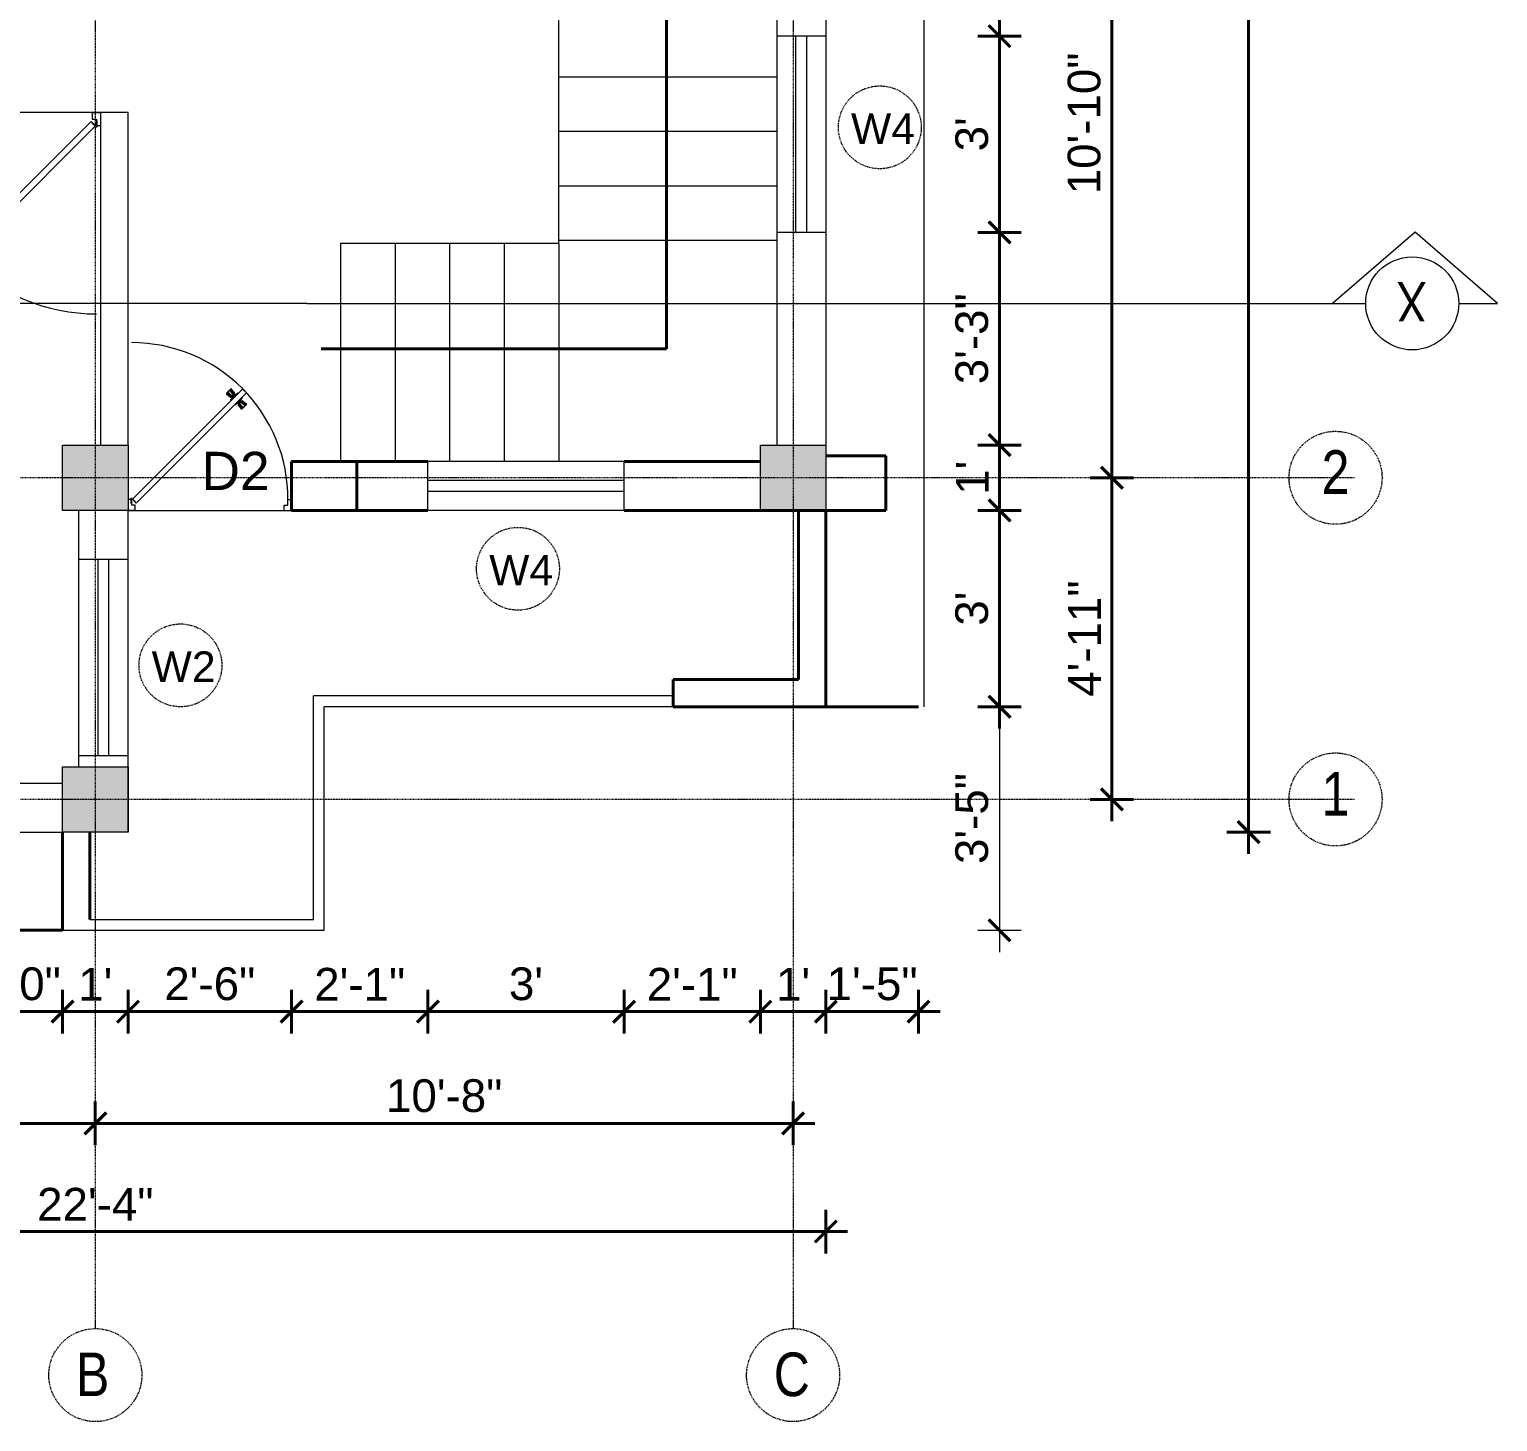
# Model space of a CAD drawing. Header units: inches. Extents: x 160056 to 168773, y -25300 to -22134.
# Drawn here: x 161738.4 to 162007.8, y -23704.1 to -23448.8 of the extents above; entities that cross this region are included whole.
import ezdxf

# ---------------------------------------------------------------- set-up
doc = ezdxf.new("R2010")
doc.units = ezdxf.units.IN
doc.header["$LTSCALE"] = 0.5
doc.header["$MEASUREMENT"] = 0
doc.header["$PDMODE"] = 66
doc.linetypes.add('CENTER', pattern=[2, 1.25, -0.25, 0.25, -0.25])
for name, color, linetype, lineweight in [('Annotate-Lite.w', 177, 'Continuous', 9), ('Annotations-Bold.w', 177, 'Continuous', 13), ('DOOR & WIN', 1, 'Continuous', 25), ('PUERTAS', 7, 'Continuous', 9), ('TEXT', 220, 'Continuous', 9), ('wall', 1, 'Continuous', 40)]:
    doc.layers.add(name, color=color, linetype=linetype, lineweight=lineweight)
doc.styles.add('ARAIL', font='ARIALN.TTF')
doc.styles.add('DIMTEXT', font='arial.ttf', dxfattribs={"height": 6})
doc.styles.add('gaurav', font='arial.ttf')
doc.styles.get("Standard").update_dxf_attribs({"font": 'arial.ttf'})
doc.dimstyles.new('1 by 96', dxfattribs={"dimtxt": 6, "dimasz": 4, "dimexe": 4, "dimexo": 4, "dimgap": 2, "dimtad": 1, "dimdec": 0, "dimzin": 0, "dimdsep": 46, "dimlunit": 4, "dimtxsty": 'Standard', "dimblk": 'ARCHTICK', "dimcen": 0, "dimdle": 4, "dimadec": 0, "dimazin": 0, "dimtfac": 1, "dimtdec": 0, "dimtix": 1, "dimtofl": 0, "dimtmove": 1, "dimatfit": 3, "dimldrblk": 'ARCHTICK', "dimfxl": 4, "dimfxlon": 1, "dimtolj": 1, "dimtzin": 0, "dimlwd": -1, "dimlwe": -1, "dimarcsym": 0})

# ---------------------------------------------------------------- blocks, each defined once
blk = doc.blocks.new('3ft')
at = {"layer": 'PUERTAS', "color": 6}
for p, q in [((1.01, 2.52), (25.23, 26.74)), ((26.05, 25.92), (1.77, 1.64)), ((26.05, 25.92), (25.23, 26.74)), ((0, 2.4), (0, 0)), ((0.72, 2.4), (0, 2.4)), ((1.6, 0), (0, 0)), ((0.72, 1.52), (0.72, 2.44)), ((0.8, 1.52), (0.72, 1.52)), ((0.8, 1.52), (0.8, 2.41)), ((0.8, 1.2), (0.8, 1.52)), ((1.6, 1.2), (0.8, 1.2)), ((1.57, 1.84), (0.94, 2.47)), ((1.63, 1.89), (0.97, 2.55)), ((1.63, 1.89), (1.57, 1.84)), ((1.77, 1.64), (1.57, 1.84)), ((1.6, 0), (1.6, 1.2)), ((34.4, 0), (34.4, 1.2)), ((34.4, 1.2), (35.2, 1.2)), ((34.4, 0), (36, 0)), ((35.2, 1.2), (35.2, 2.4)), ((35.2, 2.4), (36, 2.4)), ((36, 0), (36, 2.4))]:
    blk.add_line(p, q, dxfattribs=at)
at = {"layer": 'PUERTAS', "color": 8}
for p, q in [((22.57, 24.94), (21.65, 25.68)), ((22.63, 24.99), (21.69, 25.75)), ((22.74, 25.1), (21.84, 25.9)), ((22.13, 26.28), (21.98, 26.13)), ((22.88, 25.24), (22.01, 26.06)), ((22.13, 26.28), (22.27, 26.42)), ((22.29, 26.41), (22.27, 26.42)), ((23.16, 25.52), (22.34, 26.39)), ((23.3, 25.66), (22.5, 26.56)), ((23.41, 25.77), (22.65, 26.71)), ((22.69, 24.32), (23.02, 24.83)), ((23.46, 25.83), (22.72, 26.75)), ((22.95, 24.96), (22.84, 25.07)), ((22.98, 24.99), (22.86, 25.1)), ((23.03, 25.04), (22.91, 25.15)), ((22.91, 24.53), (23.1, 24.91)), ((23.11, 25.12), (22.99, 25.23)), ((23.13, 24.76), (23.18, 24.99)), ((23.28, 25.3), (23.17, 25.41)), ((23.36, 25.37), (23.25, 25.49)), ((23.31, 24.94), (23.28, 25.08)), ((23.41, 25.43), (23.3, 25.54)), ((23.46, 25.09), (23.32, 25.13)), ((23.44, 25.45), (23.33, 25.56)), ((23.64, 25.27), (23.41, 25.22)), ((23.87, 25.49), (23.49, 25.3)), ((24.08, 25.71), (23.57, 25.38)), ((24.58, 24.33), (24.52, 24.1)), ((24.8, 24.56), (24.61, 24.18)), ((25.02, 24.77), (24.68, 24.26)), ((23.63, 23.38), (24.14, 23.72)), ((23.84, 23.6), (24.22, 23.79)), ((24.07, 23.82), (24.3, 23.88)), ((24.25, 24), (24.39, 23.97)), ((24.25, 23.26), (24.99, 22.34)), ((24.27, 23.64), (24.38, 23.53)), ((24.3, 23.67), (24.41, 23.56)), ((24.3, 23.32), (25.06, 22.38)), ((24.35, 23.72), (24.46, 23.61)), ((24.4, 24.15), (24.43, 24.01)), ((24.41, 23.43), (25.2, 22.53)), ((24.43, 23.8), (24.54, 23.69)), ((24.55, 23.57), (25.37, 22.7)), ((24.6, 23.97), (24.72, 23.86)), ((24.68, 24.05), (24.79, 23.94)), ((24.73, 24.1), (24.85, 23.99)), ((24.76, 24.13), (24.87, 24.02)), ((24.83, 23.85), (25.7, 23.03)), ((24.97, 23.99), (25.87, 23.2)), ((25.08, 24.1), (26.02, 23.34)), ((25.14, 24.15), (26.06, 23.41)), ((25.58, 22.82), (25.43, 22.67)), ((25.58, 22.82), (25.73, 22.97)), ((25.72, 22.98), (25.73, 22.97)), ((0, 0), (36, 0))]:
    blk.add_line(p, q, dxfattribs=at)
at = {"layer": 'PUERTAS', "color": 1}
for p, q in [((21.67, 25.73), (22.17, 26.23)), ((22.49, 24.95), (21.67, 25.61)), ((21.7, 25.82), (22.14, 26.26)), ((21.73, 25.79), (21.7, 25.82)), ((22.58, 26.7), (22.14, 26.26)), ((22.67, 26.73), (22.17, 26.23)), ((22.61, 26.67), (22.58, 26.7)), ((22.6, 24.96), (23.02, 25.38)), ((22.61, 24.25), (22.92, 24.72)), ((22.7, 25.07), (22.71, 25.06)), ((23.45, 25.91), (22.79, 26.73)), ((22.82, 25.06), (23.08, 25.32)), ((22.94, 24.95), (22.83, 25.07)), ((22.92, 24.72), (22.92, 24.72)), ((22.93, 24.94), (23.19, 25.21)), ((22.93, 24.84), (22.93, 24.83)), ((23.44, 25.81), (23.02, 25.38)), ((23.34, 25.58), (23.08, 25.32)), ((23.46, 25.47), (23.19, 25.21)), ((23.33, 25.7), (23.34, 25.69)), ((23.45, 25.46), (23.33, 25.57)), ((23.57, 25.47), (23.57, 25.47)), ((24.15, 25.79), (23.68, 25.48)), ((23.68, 25.48), (23.68, 25.48)), ((24.27, 25.78), (24.26, 25.79)), ((24.79, 24.38), (24.78, 24.37)), ((24.78, 24.26), (24.78, 24.26)), ((25.1, 24.84), (24.79, 24.38)), ((25.09, 24.96), (25.1, 24.95)), ((22.62, 24.13), (22.61, 24.14)), ((23.44, 23.31), (23.45, 23.3)), ((23.56, 23.3), (24.03, 23.61)), ((24.03, 23.61), (24.03, 23.62)), ((24.14, 23.62), (24.14, 23.62)), ((24.25, 23.62), (24.51, 23.89)), ((24.26, 23.29), (24.69, 23.71)), ((24.26, 23.63), (24.37, 23.52)), ((24.26, 23.18), (24.92, 22.37)), ((24.37, 23.52), (24.63, 23.77)), ((24.37, 23.4), (24.37, 23.4)), ((24.78, 24.15), (24.51, 23.89)), ((24.89, 24.03), (24.63, 23.77)), ((25.11, 24.14), (24.69, 23.71)), ((24.77, 24.14), (24.88, 24.03)), ((25, 24.03), (25, 24.03)), ((25.04, 22.36), (25.54, 22.86)), ((25.1, 22.42), (25.13, 22.39)), ((25.13, 22.39), (25.57, 22.83)), ((25.22, 24.14), (26.03, 23.48)), ((26.04, 23.37), (25.54, 22.86)), ((26.01, 23.27), (25.57, 22.83)), ((25.98, 23.3), (26.01, 23.27))]:
    blk.add_line(p, q, dxfattribs=at)
at = {"layer": 'PUERTAS', "color": 2}
for p, q in [((21.99, 26.11), (21.98, 26.13)), ((25.42, 22.68), (25.43, 22.67))]:
    blk.add_line(p, q, dxfattribs=at)
at = {"layer": 'PUERTAS', "color": 6}
for radius in [0.155, 0.0752]:
    blk.add_circle((0.82, 2.56), radius, dxfattribs=at)
blk.add_arc((0.82, 2.56), 34.38, 359.7285, 90.0333, dxfattribs=at)
at = {"layer": 'PUERTAS', "color": 1}
for centre, start, end in [((22.54, 25.01), 231.0764, 315), ((22.67, 24.2), 135, 225), ((22.73, 26.68), 38.9236, 135), ((22.77, 25.12), 225, 315), ((22.99, 24.89), 135, 219.7428), ((22.87, 24.78), 315, 39.7428), ((23.28, 25.63), 315, 45), ((23.39, 25.86), 315, 38.9236), ((23.51, 25.41), 50.2572, 135), ((23.62, 25.53), 230.2572, 315), ((24.2, 25.73), 45, 135), ((24.84, 24.31), 135, 219.7428), ((24.72, 24.21), 315, 39.7428), ((25.04, 24.89), 315, 45), ((23.51, 23.36), 225, 315), ((24.09, 23.56), 50.2572, 135), ((24.2, 23.68), 230.2572, 315), ((24.32, 23.23), 135, 218.9236), ((24.42, 23.46), 135, 225), ((24.94, 23.98), 45, 135), ((24.98, 22.42), 218.9236, 315), ((25.17, 24.08), 51.0764, 135), ((25.98, 23.42), 315, 51.0764)]:
    blk.add_arc(centre, 0.08, start, end, dxfattribs=at)
blk = doc.blocks.new('*U213')
at = {"color": 3, "xscale": -1}
blk.add_blockref('3ft', (42, 0), dxfattribs=at)
blk = doc.blocks.new('2ft6in')
at = {"layer": 'PUERTAS', "color": 2}
for p, q in [((0.84, 2.1), (21.02, 22.28)), ((21.71, 21.6), (1.47, 1.37)), ((18.33, 21.76), (18.31, 21.77)), ((21.71, 21.6), (21.02, 22.28)), ((21.18, 18.9), (21.2, 18.89)), ((0, 2), (0, 0)), ((0.6, 2), (0, 2)), ((1.33, 0), (0, 0)), ((0.6, 1.26), (0.6, 2.04)), ((0.67, 1.26), (0.6, 1.26)), ((0.67, 1.26), (0.67, 2.01)), ((0.67, 1), (0.67, 1.26)), ((1.33, 1), (0.67, 1)), ((1.31, 1.53), (0.79, 2.06)), ((1.36, 1.58), (0.81, 2.12)), ((1.36, 1.58), (1.31, 1.53)), ((1.47, 1.37), (1.31, 1.53)), ((1.33, 0), (1.33, 1)), ((28.67, 0), (28.67, 1)), ((28.67, 1), (29.33, 1)), ((28.67, 0), (30, 0)), ((29.33, 1), (29.33, 2)), ((29.33, 2), (30, 2)), ((30, 0), (30, 2))]:
    blk.add_line(p, q, dxfattribs=at)
at = {"layer": 'PUERTAS', "color": 1}
for p, q in [((18.06, 21.44), (18.48, 21.86)), ((18.08, 21.51), (18.45, 21.88)), ((18.82, 22.25), (18.45, 21.88)), ((18.9, 22.28), (18.48, 21.86)), ((18.84, 22.23), (18.82, 22.25)), ((19.54, 21.59), (18.99, 22.27)), ((18.74, 20.79), (18.06, 21.34)), ((18.11, 21.49), (18.08, 21.51)), ((18.83, 20.8), (19.18, 21.15)), ((18.84, 20.21), (19.1, 20.6)), ((18.85, 20.11), (18.84, 20.12)), ((18.92, 20.89), (18.93, 20.88)), ((19.02, 20.88), (19.24, 21.1)), ((19.12, 20.8), (19.03, 20.89)), ((19.1, 20.7), (19.11, 20.69)), ((19.1, 20.6), (19.1, 20.6)), ((19.11, 20.79), (19.33, 21.01)), ((19.54, 21.5), (19.18, 21.15)), ((19.45, 21.31), (19.24, 21.1)), ((19.55, 21.22), (19.33, 21.01)), ((19.45, 21.41), (19.45, 21.41)), ((19.54, 21.22), (19.45, 21.31)), ((19.53, 19.43), (19.54, 19.42)), ((19.64, 21.23), (19.64, 21.23)), ((19.64, 19.42), (20.02, 19.67)), ((19.74, 21.24), (19.73, 21.23)), ((20.12, 21.49), (19.74, 21.24)), ((20.02, 19.67), (20.03, 19.68)), ((20.12, 19.68), (20.12, 19.68)), ((20.21, 19.69), (20.43, 19.9)), ((20.22, 21.48), (20.22, 21.49)), ((20.22, 19.41), (20.57, 19.76)), ((20.22, 19.69), (20.31, 19.6)), ((20.22, 19.32), (20.76, 18.64)), ((20.31, 19.6), (20.52, 19.81)), ((20.31, 19.5), (20.31, 19.5)), ((20.65, 20.12), (20.43, 19.9)), ((20.74, 20.03), (20.52, 19.81)), ((20.93, 20.11), (20.57, 19.76)), ((20.64, 20.11), (20.73, 20.02)), ((20.66, 20.31), (20.65, 20.31)), ((20.65, 20.21), (20.65, 20.22)), ((20.91, 20.7), (20.66, 20.31)), ((20.84, 20.02), (20.83, 20.03)), ((20.86, 18.63), (21.28, 19.05)), ((20.91, 20.8), (20.91, 20.79)), ((20.94, 18.66), (21.31, 19.03)), ((21.02, 20.12), (21.7, 19.57)), ((21.7, 19.47), (21.28, 19.05)), ((21.67, 19.4), (21.31, 19.03)), ((21.65, 19.42), (21.67, 19.4)), ((20.91, 18.68), (20.94, 18.66))]:
    blk.add_line(p, q, dxfattribs=at)
at = {"layer": 'PUERTAS', "color": 8}
for p, q in [((18.95, 20.92), (18.2, 21.58)), ((18.44, 21.9), (18.31, 21.77)), ((19.07, 21.03), (18.34, 21.72)), ((18.44, 21.9), (18.56, 22.02)), ((18.58, 22.01), (18.56, 22.02)), ((19.3, 21.26), (18.61, 22)), ((19.42, 21.38), (18.75, 22.14)), ((19.51, 21.48), (18.88, 22.26)), ((19.55, 21.53), (18.93, 22.3)), ((18.81, 20.78), (18.04, 21.4)), ((18.86, 20.83), (18.08, 21.46)), ((18.91, 20.27), (19.19, 20.69)), ((19.13, 20.8), (19.03, 20.9)), ((19.15, 20.82), (19.05, 20.92)), ((19.09, 20.44), (19.25, 20.76)), ((19.19, 20.87), (19.1, 20.96)), ((19.25, 20.93), (19.16, 21.02)), ((19.28, 20.63), (19.32, 20.83)), ((19.4, 21.08), (19.31, 21.17)), ((19.47, 21.15), (19.38, 21.24)), ((19.43, 20.78), (19.4, 20.9)), ((19.51, 21.19), (19.42, 21.28)), ((19.55, 20.91), (19.43, 20.94)), ((19.53, 21.21), (19.44, 21.3)), ((19.7, 21.06), (19.51, 21.01)), ((19.89, 21.24), (19.58, 21.08)), ((20.07, 21.42), (19.64, 21.15)), ((19.69, 19.49), (20.12, 19.76)), ((19.87, 19.67), (20.18, 19.83)), ((20.06, 19.85), (20.25, 19.9)), ((20.21, 20), (20.33, 19.97)), ((20.21, 19.38), (20.83, 18.61)), ((20.23, 19.7), (20.32, 19.61)), ((20.25, 19.72), (20.34, 19.63)), ((20.25, 19.43), (20.88, 18.65)), ((20.29, 19.76), (20.38, 19.67)), ((20.33, 20.13), (20.36, 20.01)), ((20.34, 19.53), (21, 18.77)), ((20.36, 19.83), (20.45, 19.74)), ((20.48, 20.28), (20.44, 20.08)), ((20.46, 19.64), (21.14, 18.91)), ((20.5, 19.98), (20.6, 19.89)), ((20.67, 20.47), (20.51, 20.15)), ((20.85, 20.64), (20.57, 20.22)), ((20.57, 20.04), (20.66, 19.95)), ((20.61, 20.09), (20.7, 19.99)), ((20.63, 20.11), (20.72, 20.01)), ((20.69, 19.87), (21.42, 19.19)), ((20.81, 19.99), (21.56, 19.33)), ((20.9, 20.08), (21.68, 19.45)), ((20.95, 20.13), (21.72, 19.51)), ((21.32, 19.01), (21.2, 18.89)), ((21.32, 19.01), (21.44, 19.14)), ((21.43, 19.15), (21.44, 19.14)), ((0, 0), (30, 0))]:
    blk.add_line(p, q, dxfattribs=at)
at = {"layer": 'PUERTAS', "color": 2}
for radius in [0.129, 0.0627]:
    blk.add_circle((0.68, 2.14), radius, dxfattribs=at)
at = {"layer": 'PUERTAS', "color": 8}
blk.add_arc((0.68, 2.14), 28.65, 359.7285, 90.0333, dxfattribs=at)
at = {"layer": 'PUERTAS', "color": 1}
for centre, start, end in [((18.94, 22.23), 38.9236, 135), ((19.49, 21.55), 315, 38.9236), ((18.78, 20.84), 231.0764, 315), ((18.89, 20.16), 135, 225), ((18.97, 20.93), 225, 315), ((19.16, 20.74), 135, 219.7428), ((19.06, 20.65), 315, 39.7428), ((19.4, 21.36), 315, 45), ((19.59, 19.47), 225, 315), ((19.6, 21.18), 50.2572, 135), ((19.68, 21.28), 230.2572, 315), ((20.07, 19.63), 50.2572, 135), ((20.17, 21.44), 45, 135), ((20.16, 19.73), 230.2572, 315), ((20.27, 19.36), 135, 218.9236), ((20.35, 19.55), 135, 225), ((20.7, 20.26), 135, 219.7428), ((20.6, 20.17), 315, 39.7428), ((20.78, 19.98), 45, 135), ((20.87, 20.75), 315, 45), ((20.98, 20.07), 51.0764, 135), ((21.65, 19.52), 315, 51.0764), ((20.82, 18.68), 218.9236, 315)]:
    blk.add_arc(centre, 0.0667, start, end, dxfattribs=at)
blk = doc.blocks.new('*U216')
at = {"color": 3}
blk.add_blockref('2ft6in', (0, 0), dxfattribs=at)
blk = doc.blocks.new('_ArchTick')
at = {"color": 0, "linetype": 'ByBlock', "const_width": 0.15}
blk.add_lwpolyline([(-0.5, -0.5), (0.5, 0.5)], dxfattribs=at)
blk = doc.blocks.new('*D1484')
at = {"layer": 'Defpoints', "color": 0, "transparency": 16777216}
for p in [(161884.54, -23525.02), (161884.54, -23537.02), (161916.41, -23537.02)]:
    blk.add_point(p, dxfattribs=at)
at = {"layer": 'wall', "color": 0, "transparency": 16777216}
for p, q in [((161916.41, -23521.02), (161916.41, -23541.02)), ((161912.41, -23525.02), (161920.41, -23525.02)), ((161912.41, -23537.02), (161920.41, -23537.02))]:
    blk.add_line(p, q, dxfattribs=at)
at = {"layer": 'wall', "color": 0, "transparency": 16777216, "xscale": 4, "yscale": 4, "zscale": 4}
for p, rotation in [((161916.41, -23525.02), 90), ((161916.41, -23537.02), 270)]:
    blk.add_blockref('_ArchTick', p, dxfattribs=dict(at, rotation=rotation))
at = {"layer": 'wall', "color": 0, "transparency": 16777216, "insert": (161911.4, -23531.02), "char_height": 6, "attachment_point": 5, "rotation": 90}
blk.add_mtext("\\A1;1'", dxfattribs=at)
blk = doc.blocks.new('*D1486')
at = {"layer": 'Defpoints', "color": 0, "transparency": 16777216}
for p in [(161884.54, -23401.02), (161884.54, -23531.02), (161937.01, -23531.02)]:
    blk.add_point(p, dxfattribs=at)
at = {"layer": 'wall', "color": 0, "transparency": 16777216}
for p, q in [((161937.01, -23397.02), (161937.01, -23535.02)), ((161933.01, -23401.02), (161941.01, -23401.02)), ((161933.01, -23531.02), (161941.01, -23531.02))]:
    blk.add_line(p, q, dxfattribs=at)
at = {"layer": 'wall', "color": 0, "transparency": 16777216, "xscale": 4, "yscale": 4, "zscale": 4}
for p, rotation in [((161937.01, -23401.02), 90), ((161937.01, -23531.02), 270)]:
    blk.add_blockref('_ArchTick', p, dxfattribs=dict(at, rotation=rotation))
at = {"layer": 'wall', "color": 0, "transparency": 16777216, "insert": (161931.95, -23466.02), "char_height": 6, "attachment_point": 5, "rotation": 90}
blk.add_mtext('\\A1;10\'-10"', dxfattribs=at)
blk = doc.blocks.new('*D1487')
at = {"layer": 'Defpoints', "color": 0, "transparency": 16777216}
for p in [(161884.54, -23531.02), (161756.54, -23590.02), (161937.01, -23590.02)]:
    blk.add_point(p, dxfattribs=at)
at = {"layer": 'wall', "color": 0, "transparency": 16777216}
for p, q in [((161937.01, -23527.02), (161937.01, -23594.02)), ((161933.01, -23531.02), (161941.01, -23531.02)), ((161933.01, -23590.02), (161941.01, -23590.02))]:
    blk.add_line(p, q, dxfattribs=at)
at = {"layer": 'wall', "color": 0, "transparency": 16777216, "xscale": 4, "yscale": 4, "zscale": 4}
for p, rotation in [((161937.01, -23531.02), 90), ((161937.01, -23590.02), 270)]:
    blk.add_blockref('_ArchTick', p, dxfattribs=dict(at, rotation=rotation))
at = {"layer": 'wall', "color": 0, "transparency": 16777216, "insert": (161932, -23560.52), "char_height": 6, "attachment_point": 5, "rotation": 90}
blk.add_mtext('\\A1;4\'-11"', dxfattribs=at)
blk = doc.blocks.new('*D1488')
at = {"layer": 'Defpoints', "color": 0, "transparency": 16777216}
for p in [(161756.54, -23249.02), (161962.1, -23249.02), (161756.54, -23596.02)]:
    blk.add_point(p, dxfattribs=at)
at = {"layer": 'wall', "color": 0, "transparency": 16777216}
for p, q in [((161962.1, -23600.02), (161962.1, -23245.02)), ((161958.1, -23249.02), (161966.1, -23249.02)), ((161958.1, -23596.02), (161966.1, -23596.02))]:
    blk.add_line(p, q, dxfattribs=at)
at = {"layer": 'wall', "color": 0, "transparency": 16777216, "xscale": 4, "yscale": 4, "zscale": 4}
for p, rotation in [((161962.1, -23249.02), 90), ((161962.1, -23596.02), 270)]:
    blk.add_blockref('_ArchTick', p, dxfattribs=dict(at, rotation=rotation))
at = {"layer": 'wall', "color": 0, "transparency": 16777216, "insert": (161957.03, -23422.52), "char_height": 6, "attachment_point": 5, "rotation": 90}
blk.add_mtext('\\A1;28\'-11"', dxfattribs=at)
blk = doc.blocks.new('*D1489')
at = {"layer": 'Defpoints', "color": 0, "transparency": 16777216}
for p in [(161622.54, -23596.02), (161750.54, -23596.02), (161750.54, -23649.45)]:
    blk.add_point(p, dxfattribs=at)
at = {"layer": 'wall', "color": 0, "transparency": 16777216}
for p, q in [((161622.54, -23645.45), (161622.54, -23653.45)), ((161750.54, -23645.45), (161750.54, -23653.45)), ((161618.54, -23649.45), (161754.54, -23649.45))]:
    blk.add_line(p, q, dxfattribs=at)
at = {"layer": 'wall', "color": 0, "transparency": 16777216, "xscale": 4, "yscale": 4, "zscale": 4, "rotation": 180}
blk.add_blockref('_ArchTick', (161622.54, -23649.45), dxfattribs=at)
at = {"layer": 'wall', "color": 0, "transparency": 16777216, "xscale": 4, "yscale": 4, "zscale": 4}
blk.add_blockref('_ArchTick', (161750.54, -23649.45), dxfattribs=at)
at = {"layer": 'wall', "color": 0, "transparency": 16777216, "insert": (161686.54, -23644.39), "char_height": 6, "attachment_point": 5}
blk.add_mtext('\\A1;10\'-8"', dxfattribs=at)
blk = doc.blocks.new('*D1490')
at = {"layer": 'Defpoints', "color": 0, "transparency": 16777216}
for p in [(161878.54, -23537.02), (161750.54, -23596.02), (161878.54, -23649.45)]:
    blk.add_point(p, dxfattribs=at)
at = {"layer": 'wall', "color": 0, "transparency": 16777216}
for p, q in [((161750.54, -23645.45), (161750.54, -23653.45)), ((161878.54, -23645.45), (161878.54, -23653.45)), ((161746.54, -23649.45), (161882.54, -23649.45))]:
    blk.add_line(p, q, dxfattribs=at)
at = {"layer": 'wall', "color": 0, "transparency": 16777216, "xscale": 4, "yscale": 4, "zscale": 4, "rotation": 180}
blk.add_blockref('_ArchTick', (161750.54, -23649.45), dxfattribs=at)
at = {"layer": 'wall', "color": 0, "transparency": 16777216, "xscale": 4, "yscale": 4, "zscale": 4}
blk.add_blockref('_ArchTick', (161878.54, -23649.45), dxfattribs=at)
at = {"layer": 'wall', "color": 0, "transparency": 16777216, "insert": (161814.54, -23644.39), "char_height": 6, "attachment_point": 5}
blk.add_mtext('\\A1;10\'-8"', dxfattribs=at)
blk = doc.blocks.new('*D1491')
at = {"layer": 'Defpoints', "color": 0, "transparency": 16777216}
for p in [(161884.54, -23537.02), (161616.54, -23596.02), (161884.54, -23669.28)]:
    blk.add_point(p, dxfattribs=at)
at = {"layer": 'wall', "color": 0, "transparency": 16777216}
for p, q in [((161616.54, -23665.28), (161616.54, -23673.28)), ((161884.54, -23665.28), (161884.54, -23673.28)), ((161612.54, -23669.28), (161888.54, -23669.28))]:
    blk.add_line(p, q, dxfattribs=at)
at = {"layer": 'wall', "color": 0, "transparency": 16777216, "xscale": 4, "yscale": 4, "zscale": 4, "rotation": 180}
blk.add_blockref('_ArchTick', (161616.54, -23669.28), dxfattribs=at)
at = {"layer": 'wall', "color": 0, "transparency": 16777216, "xscale": 4, "yscale": 4, "zscale": 4}
blk.add_blockref('_ArchTick', (161884.54, -23669.28), dxfattribs=at)
at = {"layer": 'wall', "color": 0, "transparency": 16777216, "insert": (161750.54, -23664.27), "char_height": 6, "attachment_point": 5}
blk.add_mtext('\\A1;22\'-4"', dxfattribs=at)
blk = doc.blocks.new('*D1546')
at = {"layer": 'Defpoints', "color": 0, "transparency": 16777216}
for p in [(161884.54, -23537.02), (161901.54, -23573.02), (161916.41, -23573.02)]:
    blk.add_point(p, dxfattribs=at)
at = {"layer": 'wall', "color": 0, "transparency": 16777216}
for p, q in [((161916.41, -23533.02), (161916.41, -23577.02)), ((161912.41, -23537.02), (161920.41, -23537.02)), ((161912.41, -23573.02), (161920.41, -23573.02))]:
    blk.add_line(p, q, dxfattribs=at)
at = {"layer": 'wall', "color": 0, "transparency": 16777216, "xscale": 4, "yscale": 4, "zscale": 4}
for p, rotation in [((161916.41, -23537.02), 90), ((161916.41, -23573.02), 270)]:
    blk.add_blockref('_ArchTick', p, dxfattribs=dict(at, rotation=rotation))
at = {"layer": 'wall', "color": 0, "transparency": 16777216, "insert": (161911.34, -23555.02), "char_height": 6, "attachment_point": 5, "rotation": 90}
blk.add_mtext("\\A1;3'", dxfattribs=at)
blk = doc.blocks.new('*D1547')
at = {"layer": 'Annotate-Lite.w', "color": 0, "transparency": 16777216}
for p, q in [((161916.41, -23569.02), (161916.41, -23618.02)), ((161912.41, -23573.02), (161920.41, -23573.02)), ((161912.41, -23614.02), (161920.41, -23614.02))]:
    blk.add_line(p, q, dxfattribs=at)
at = {"layer": 'Defpoints', "color": 0, "transparency": 16777216}
for p in [(161901.54, -23573.02), (161792.54, -23614.02), (161916.41, -23614.02)]:
    blk.add_point(p, dxfattribs=at)
at = {"layer": 'Annotate-Lite.w', "color": 0, "transparency": 16777216, "xscale": 4, "yscale": 4, "zscale": 4}
for p, rotation in [((161916.41, -23573.02), 90), ((161916.41, -23614.02), 270)]:
    blk.add_blockref('_ArchTick', p, dxfattribs=dict(at, rotation=rotation))
at = {"layer": 'Annotate-Lite.w', "color": 0, "transparency": 16777216, "insert": (161911.34, -23593.52), "char_height": 6, "attachment_point": 5, "rotation": 90}
blk.add_mtext('\\A1;3\'-5"', dxfattribs=at)
blk = doc.blocks.new('*D1548')
at = {"layer": 'Defpoints', "color": 0, "transparency": 16777216}
for p in [(161884.54, -23573.02), (161901.54, -23573.02), (161901.54, -23628.94)]:
    blk.add_point(p, dxfattribs=at)
at = {"layer": 'wall', "color": 0, "transparency": 16777216}
for p, q in [((161884.54, -23624.94), (161884.54, -23632.94)), ((161901.54, -23624.94), (161901.54, -23632.94)), ((161880.54, -23628.94), (161905.54, -23628.94))]:
    blk.add_line(p, q, dxfattribs=at)
at = {"layer": 'wall', "color": 0, "transparency": 16777216, "xscale": 4, "yscale": 4, "zscale": 4, "rotation": 180}
blk.add_blockref('_ArchTick', (161884.54, -23628.94), dxfattribs=at)
at = {"layer": 'wall', "color": 0, "transparency": 16777216, "xscale": 4, "yscale": 4, "zscale": 4}
blk.add_blockref('_ArchTick', (161901.54, -23628.94), dxfattribs=at)
at = {"layer": 'wall', "color": 0, "transparency": 16777216, "insert": (161893.04, -23623.87), "char_height": 6, "attachment_point": 5}
blk.add_mtext('\\A1;1\'-5"', dxfattribs=at)
blk = doc.blocks.new('*D1564')
at = {"layer": 'Defpoints', "color": 0, "transparency": 16777216}
for p in [(161884.54, -23486.02), (161916.41, -23486.02), (161884.54, -23525.02)]:
    blk.add_point(p, dxfattribs=at)
at = {"layer": 'wall', "color": 0, "transparency": 16777216}
for p, q in [((161916.41, -23529.02), (161916.41, -23482.02)), ((161912.41, -23486.02), (161920.41, -23486.02)), ((161912.41, -23525.02), (161920.41, -23525.02))]:
    blk.add_line(p, q, dxfattribs=at)
at = {"layer": 'wall', "color": 0, "transparency": 16777216, "xscale": 4, "yscale": 4, "zscale": 4}
for p, rotation in [((161916.41, -23486.02), 90), ((161916.41, -23525.02), 270)]:
    blk.add_blockref('_ArchTick', p, dxfattribs=dict(at, rotation=rotation))
at = {"layer": 'wall', "color": 0, "transparency": 16777216, "insert": (161911.34, -23505.52), "char_height": 6, "attachment_point": 5, "rotation": 90}
blk.add_mtext('\\A1;3\'-3"', dxfattribs=at)
blk = doc.blocks.new('*D1565')
at = {"layer": 'Defpoints', "color": 0, "transparency": 16777216}
for p in [(161884.54, -23450.02), (161916.41, -23450.02), (161884.54, -23486.02)]:
    blk.add_point(p, dxfattribs=at)
at = {"layer": 'wall', "color": 0, "transparency": 16777216}
for p, q in [((161916.41, -23490.02), (161916.41, -23446.02)), ((161912.41, -23450.02), (161920.41, -23450.02)), ((161912.41, -23486.02), (161920.41, -23486.02))]:
    blk.add_line(p, q, dxfattribs=at)
at = {"layer": 'wall', "color": 0, "transparency": 16777216, "xscale": 4, "yscale": 4, "zscale": 4}
for p, rotation in [((161916.41, -23450.02), 90), ((161916.41, -23486.02), 270)]:
    blk.add_blockref('_ArchTick', p, dxfattribs=dict(at, rotation=rotation))
at = {"layer": 'wall', "color": 0, "transparency": 16777216, "insert": (161911.34, -23468.02), "char_height": 6, "attachment_point": 5, "rotation": 90}
blk.add_mtext("\\A1;3'", dxfattribs=at)
blk = doc.blocks.new('*D1566')
at = {"layer": 'Defpoints', "color": 0, "transparency": 16777216}
for p in [(161884.54, -23407.02), (161916.41, -23407.02), (161884.54, -23450.02)]:
    blk.add_point(p, dxfattribs=at)
at = {"layer": 'wall', "color": 0, "transparency": 16777216}
for p, q in [((161916.41, -23454.02), (161916.41, -23403.02)), ((161912.41, -23407.02), (161920.41, -23407.02)), ((161912.41, -23450.02), (161920.41, -23450.02))]:
    blk.add_line(p, q, dxfattribs=at)
at = {"layer": 'wall', "color": 0, "transparency": 16777216, "xscale": 4, "yscale": 4, "zscale": 4}
for p, rotation in [((161916.41, -23407.02), 90), ((161916.41, -23450.02), 270)]:
    blk.add_blockref('_ArchTick', p, dxfattribs=dict(at, rotation=rotation))
at = {"layer": 'wall', "color": 0, "transparency": 16777216, "insert": (161911.34, -23428.52), "char_height": 6, "attachment_point": 5, "rotation": 90}
blk.add_mtext('\\A1;3\'-7"', dxfattribs=at)
blk = doc.blocks.new('*D1567')
at = {"layer": 'Defpoints', "color": 0, "transparency": 16777216}
for p in [(161872.54, -23537.02), (161884.54, -23573.02), (161872.54, -23628.94)]:
    blk.add_point(p, dxfattribs=at)
at = {"layer": 'wall', "color": 0, "transparency": 16777216}
for p, q in [((161872.54, -23624.94), (161872.54, -23632.94)), ((161884.54, -23624.94), (161884.54, -23632.94)), ((161888.54, -23628.94), (161868.54, -23628.94))]:
    blk.add_line(p, q, dxfattribs=at)
at = {"layer": 'wall', "color": 0, "transparency": 16777216, "xscale": 4, "yscale": 4, "zscale": 4, "rotation": 180}
blk.add_blockref('_ArchTick', (161872.54, -23628.94), dxfattribs=at)
at = {"layer": 'wall', "color": 0, "transparency": 16777216, "xscale": 4, "yscale": 4, "zscale": 4}
blk.add_blockref('_ArchTick', (161884.54, -23628.94), dxfattribs=at)
at = {"layer": 'wall', "color": 0, "transparency": 16777216, "insert": (161878.54, -23623.92), "char_height": 6, "attachment_point": 5}
blk.add_mtext("\\A1;1'", dxfattribs=at)
blk = doc.blocks.new('*D1568')
at = {"layer": 'Defpoints', "color": 0, "transparency": 16777216}
for p in [(161847.54, -23537.02), (161872.54, -23537.02), (161847.54, -23628.94)]:
    blk.add_point(p, dxfattribs=at)
at = {"layer": 'wall', "color": 0, "transparency": 16777216}
for p, q in [((161847.54, -23624.94), (161847.54, -23632.94)), ((161872.54, -23624.94), (161872.54, -23632.94)), ((161876.54, -23628.94), (161843.54, -23628.94))]:
    blk.add_line(p, q, dxfattribs=at)
at = {"layer": 'wall', "color": 0, "transparency": 16777216, "xscale": 4, "yscale": 4, "zscale": 4, "rotation": 180}
blk.add_blockref('_ArchTick', (161847.54, -23628.94), dxfattribs=at)
at = {"layer": 'wall', "color": 0, "transparency": 16777216, "xscale": 4, "yscale": 4, "zscale": 4}
blk.add_blockref('_ArchTick', (161872.54, -23628.94), dxfattribs=at)
at = {"layer": 'wall', "color": 0, "transparency": 16777216, "insert": (161860.04, -23623.92), "char_height": 6, "attachment_point": 5}
blk.add_mtext('\\A1;2\'-1"', dxfattribs=at)
blk = doc.blocks.new('*D1569')
at = {"layer": 'Defpoints', "color": 0, "transparency": 16777216}
for p in [(161811.54, -23537.02), (161847.54, -23537.02), (161811.54, -23628.94)]:
    blk.add_point(p, dxfattribs=at)
at = {"layer": 'wall', "color": 0, "transparency": 16777216}
for p, q in [((161811.54, -23624.94), (161811.54, -23632.94)), ((161847.54, -23624.94), (161847.54, -23632.94)), ((161851.54, -23628.94), (161807.54, -23628.94))]:
    blk.add_line(p, q, dxfattribs=at)
at = {"layer": 'wall', "color": 0, "transparency": 16777216, "xscale": 4, "yscale": 4, "zscale": 4, "rotation": 180}
blk.add_blockref('_ArchTick', (161811.54, -23628.94), dxfattribs=at)
at = {"layer": 'wall', "color": 0, "transparency": 16777216, "xscale": 4, "yscale": 4, "zscale": 4}
blk.add_blockref('_ArchTick', (161847.54, -23628.94), dxfattribs=at)
at = {"layer": 'wall', "color": 0, "transparency": 16777216, "insert": (161829.54, -23623.87), "char_height": 6, "attachment_point": 5}
blk.add_mtext("\\A1;3'", dxfattribs=at)
blk = doc.blocks.new('*D1570')
at = {"layer": 'Defpoints', "color": 0, "transparency": 16777216}
for p in [(161786.54, -23537.02), (161811.54, -23537.02), (161786.54, -23628.94)]:
    blk.add_point(p, dxfattribs=at)
at = {"layer": 'wall', "color": 0, "transparency": 16777216}
for p, q in [((161786.54, -23624.94), (161786.54, -23632.94)), ((161811.54, -23624.94), (161811.54, -23632.94)), ((161815.54, -23628.94), (161782.54, -23628.94))]:
    blk.add_line(p, q, dxfattribs=at)
at = {"layer": 'wall', "color": 0, "transparency": 16777216, "xscale": 4, "yscale": 4, "zscale": 4, "rotation": 180}
blk.add_blockref('_ArchTick', (161786.54, -23628.94), dxfattribs=at)
at = {"layer": 'wall', "color": 0, "transparency": 16777216, "xscale": 4, "yscale": 4, "zscale": 4}
blk.add_blockref('_ArchTick', (161811.54, -23628.94), dxfattribs=at)
at = {"layer": 'wall', "color": 0, "transparency": 16777216, "insert": (161799.04, -23623.92), "char_height": 6, "attachment_point": 5}
blk.add_mtext('\\A1;2\'-1"', dxfattribs=at)
blk = doc.blocks.new('*D1571')
at = {"layer": 'Defpoints', "color": 0, "transparency": 16777216}
for p in [(161786.54, -23537.02), (161756.54, -23596.02), (161756.54, -23628.94)]:
    blk.add_point(p, dxfattribs=at)
at = {"layer": 'wall', "color": 0, "transparency": 16777216}
for p, q in [((161756.54, -23624.94), (161756.54, -23632.94)), ((161786.54, -23624.94), (161786.54, -23632.94)), ((161790.54, -23628.94), (161752.54, -23628.94))]:
    blk.add_line(p, q, dxfattribs=at)
at = {"layer": 'wall', "color": 0, "transparency": 16777216, "xscale": 4, "yscale": 4, "zscale": 4, "rotation": 180}
blk.add_blockref('_ArchTick', (161756.54, -23628.94), dxfattribs=at)
at = {"layer": 'wall', "color": 0, "transparency": 16777216, "xscale": 4, "yscale": 4, "zscale": 4}
blk.add_blockref('_ArchTick', (161786.54, -23628.94), dxfattribs=at)
at = {"layer": 'wall', "color": 0, "transparency": 16777216, "insert": (161771.54, -23623.87), "char_height": 6, "attachment_point": 5}
blk.add_mtext('\\A1;2\'-6"', dxfattribs=at)
blk = doc.blocks.new('*D1572')
at = {"layer": 'Defpoints', "color": 0, "transparency": 16777216}
for p in [(161744.54, -23596.02), (161756.54, -23596.02), (161744.54, -23628.94)]:
    blk.add_point(p, dxfattribs=at)
at = {"layer": 'wall', "color": 0, "transparency": 16777216}
for p, q in [((161744.54, -23624.94), (161744.54, -23632.94)), ((161756.54, -23624.94), (161756.54, -23632.94)), ((161760.54, -23628.94), (161740.54, -23628.94))]:
    blk.add_line(p, q, dxfattribs=at)
at = {"layer": 'wall', "color": 0, "transparency": 16777216, "xscale": 4, "yscale": 4, "zscale": 4, "rotation": 180}
blk.add_blockref('_ArchTick', (161744.54, -23628.94), dxfattribs=at)
at = {"layer": 'wall', "color": 0, "transparency": 16777216, "xscale": 4, "yscale": 4, "zscale": 4}
blk.add_blockref('_ArchTick', (161756.54, -23628.94), dxfattribs=at)
at = {"layer": 'wall', "color": 0, "transparency": 16777216, "insert": (161750.54, -23623.92), "char_height": 6, "attachment_point": 5}
blk.add_mtext("\\A1;1'", dxfattribs=at)
blk = doc.blocks.new('*D1560')
at = {"layer": 'Defpoints', "color": 0, "transparency": 16777216}
for p in [(161722.54, -23596.02), (161744.54, -23596.02), (161722.54, -23628.94)]:
    blk.add_point(p, dxfattribs=at)
at = {"layer": 'wall', "color": 0, "transparency": 16777216}
for p, q in [((161722.54, -23624.94), (161722.54, -23632.94)), ((161744.54, -23624.94), (161744.54, -23632.94)), ((161748.54, -23628.94), (161718.54, -23628.94))]:
    blk.add_line(p, q, dxfattribs=at)
at = {"layer": 'wall', "color": 0, "transparency": 16777216, "xscale": 4, "yscale": 4, "zscale": 4, "rotation": 180}
blk.add_blockref('_ArchTick', (161722.54, -23628.94), dxfattribs=at)
at = {"layer": 'wall', "color": 0, "transparency": 16777216, "xscale": 4, "yscale": 4, "zscale": 4}
blk.add_blockref('_ArchTick', (161744.54, -23628.94), dxfattribs=at)
at = {"layer": 'wall', "color": 0, "transparency": 16777216, "insert": (161733.54, -23623.87), "char_height": 6, "attachment_point": 5}
blk.add_mtext('\\A1;1\'-10"', dxfattribs=at)

msp = doc.modelspace()

# ---------------------------------------------------------------- hatches: boundary and pattern name
at = {"layer": 'wall'}
for points in [[(161756.54, -23525.02), (161744.54, -23525.02), (161744.54, -23537.02), (161756.54, -23537.02)], [(161884.54, -23525.02), (161872.54, -23525.02), (161872.54, -23537.02), (161884.54, -23537.02)], [(161756.54, -23584.02), (161744.54, -23584.02), (161744.54, -23596.02), (161756.54, -23596.02)]]:
    msp.add_hatch(color=256, dxfattribs=at).paths.add_polyline_path(points)

# ---------------------------------------------------------------- linework, layer by layer
at = {"layer": 'Annotate-Lite.w', "color": 1}
for p, q in [((161875.54, -23407.02), (161875.54, -23450.02)), ((161884.54, -23407.02), (161884.54, -23450.02)), ((161875.54, -23486.02), (161875.54, -23525.02)), ((161884.54, -23486.02), (161884.54, -23527.02)), ((161747.54, -23584.02), (161747.54, -23537.02)), ((161756.54, -23546.02), (161756.54, -23537.02)), ((161790.54, -23612.02), (161790.54, -23571.02)), ((161856.54, -23571.02), (161790.54, -23571.02)), ((161792.54, -23614.02), (161792.54, -23573.02)), ((161884.54, -23573.02), (161792.54, -23573.02)), ((161722.54, -23587.02), (161744.54, -23587.02)), ((161722.54, -23596.02), (161744.54, -23596.02)), ((161749.54, -23612.02), (161790.54, -23612.02)), ((161744.54, -23614.02), (161792.54, -23614.02))]:
    msp.add_line(p, q, dxfattribs=at)
at = {"layer": 'Annotate-Lite.w'}
for p, q in [((161902.54, -23407.02), (161902.54, -23573.02)), ((161835.54, -23488.02), (161835.54, -23447.02)), ((161875.54, -23457.52), (161835.54, -23457.52)), ((161751.54, -23525.02), (161751.54, -23464.02)), ((161756.54, -23464.02), (161751.54, -23464.02)), ((161756.54, -23525.02), (161756.54, -23464.02)), ((161875.54, -23467.52), (161835.54, -23467.52)), ((161875.54, -23477.52), (161835.54, -23477.52)), ((161795.54, -23488.02), (161795.54, -23528.02)), ((161835.54, -23488.02), (161795.54, -23488.02)), ((161805.54, -23488.02), (161805.54, -23528.02)), ((161815.54, -23488.02), (161815.54, -23528.02)), ((161825.54, -23488.02), (161825.54, -23528.02)), ((161875.54, -23487.52), (161835.54, -23487.52)), ((161835.54, -23488.02), (161835.54, -23528.02)), ((161798.54, -23528.02), (161795.54, -23528.02)), ((161756.54, -23596.02), (161756.54, -23582.02))]:
    msp.add_line(p, q, dxfattribs=at)
at = {"layer": 'Annotate-Lite.w', "color": 3}
for p, q in [((161884.54, -23450.02), (161875.54, -23450.02)), ((161875.54, -23450.02), (161875.54, -23486.02)), ((161879.04, -23486.02), (161879.04, -23450.02)), ((161881.04, -23486.02), (161881.04, -23450.02)), ((161884.54, -23450.02), (161884.54, -23486.02)), ((161884.54, -23486.02), (161875.54, -23486.02)), ((161811.54, -23537.02), (161811.54, -23528.02)), ((161847.54, -23528.02), (161811.54, -23528.02)), ((161847.54, -23537.02), (161847.54, -23528.02)), ((161847.54, -23531.52), (161811.54, -23531.52)), ((161847.54, -23533.52), (161811.54, -23533.52)), ((161847.54, -23537.02), (161811.54, -23537.02)), ((161756.54, -23546.02), (161747.54, -23546.02)), ((161751.04, -23582.02), (161751.04, -23546.02)), ((161753.04, -23582.02), (161753.04, -23546.02)), ((161756.54, -23582.02), (161756.54, -23546.02)), ((161756.54, -23582.02), (161747.54, -23582.02))]:
    msp.add_line(p, q, dxfattribs=at)
at = {"layer": 'Annotate-Lite.w'}
for points in [[(161744.54, -23525.02), (161756.54, -23525.02), (161756.54, -23537.02), (161744.54, -23537.02)], [(161872.54, -23525.02), (161884.54, -23525.02), (161884.54, -23537.02), (161872.54, -23537.02)], [(161744.54, -23584.02), (161756.54, -23584.02), (161756.54, -23596.02), (161744.54, -23596.02)]]:
    msp.add_lwpolyline(points, close=True, dxfattribs=at)
at = {"layer": 'Annotations-Bold.w', "color": 0, "linetype": 'CENTER', "ltscale": 0.3}
for p, q in [((161750.54, -23184.84), (161750.54, -23687.08)), ((161878.54, -23184.84), (161878.54, -23687.08)), ((161981.54, -23531.02), (161517.11, -23531.02)), ((161981.54, -23590.02), (161517.11, -23590.02))]:
    msp.add_line(p, q, dxfattribs=at)
for centre, radius in [((161894.45, -23466.74), 7.6), ((161978.05, -23531.02), 8.53), ((161828.07, -23547.71), 7.6), ((161766.15, -23565.43), 7.6), ((161978.05, -23590.02), 8.53), ((161750.54, -23695.61), 8.53), ((161878.54, -23695.61), 8.53)]:
    msp.add_circle(centre, radius, dxfattribs=at)
at = {"layer": 'TEXT'}
for points in [[(162000.65, -23499.04), (162007.79, -23499.04), (161992.64, -23485.95), (161977.5, -23499.04)], [(161789.36, -23499.04), (161520.05, -23499.04)], [(161789.36, -23499.04), (161983.58, -23499.04)]]:
    msp.add_lwpolyline(points, dxfattribs=at)
msp.add_circle((161992.11, -23499.04), 8.53, dxfattribs=at)
at = {"layer": 'wall'}
for p, q in [((161855.34, -23428.49), (161855.34, -23507.36)), ((161791.97, -23507.36), (161855.34, -23507.36)), ((161884.54, -23527.02), (161895.54, -23527.02)), ((161895.54, -23527.02), (161895.54, -23537.02)), ((161786.54, -23537.02), (161786.54, -23528.02)), ((161786.54, -23528.02), (161798.54, -23528.02)), ((161811.54, -23528.02), (161798.54, -23528.02)), ((161798.54, -23537.02), (161798.54, -23528.02)), ((161872.54, -23528.02), (161847.54, -23528.02)), ((161811.54, -23537.02), (161786.54, -23537.02)), ((161847.54, -23537.02), (161872.54, -23537.02)), ((161895.54, -23537.02), (161847.54, -23537.02)), ((161879.54, -23537.02), (161879.54, -23568.02)), ((161884.54, -23537.02), (161884.54, -23573.02)), ((161879.54, -23568.02), (161856.54, -23568.02)), ((161856.54, -23573.02), (161856.54, -23568.02)), ((161884.54, -23573.02), (161856.54, -23573.02)), ((161884.54, -23573.02), (161901.54, -23573.02)), ((161744.54, -23596.02), (161744.54, -23614.02)), ((161749.54, -23596.02), (161749.54, -23612.02)), ((161598.54, -23614.02), (161744.54, -23614.02))]:
    msp.add_line(p, q, dxfattribs=at)

# ---------------------------------------------------------------- block references
at = {"layer": 'DOOR & WIN', "xscale": -1, "rotation": 180}
msp.add_blockref('*U213', (161709.54, -23464.02), dxfattribs=at)
at = {"layer": 'DOOR & WIN'}
msp.add_blockref('*U216', (161756.54, -23537.02), dxfattribs=at)

# ---------------------------------------------------------------- texts
at = {"layer": 'Annotations-Bold.w', "color": 0, "linetype": 'CENTER', "ltscale": 0.3, "attachment_point": 1}
for s, width, insert, char_height, style in [('W4', 8, (161889.16, -23464.19), 5.6, 'gaurav'), ('2', 6.5393, (161975.5, -23525.97), 8, 'ARAIL'), ('W4', 8, (161822.79, -23545.16), 5.6, 'gaurav'), ('W2', 8, (161760.87, -23562.87), 5.6, 'gaurav'), ('1', 6.5393, (161975.5, -23584.97), 8, 'ARAIL'), ('B', 6.5393, (161747, -23691.47), 8, 'ARAIL'), ('C', 6.5393, (161875, -23691.47), 8, 'ARAIL')]:
    msp.add_mtext_dynamic_manual_height_columns(s, width=width, gutter_width=100, heights=[0], dxfattribs=dict(at, insert=insert, char_height=char_height, style=style))
at = {"layer": 'TEXT', "style": 'DIMTEXT'}
msp.add_text('D2', height=7, dxfattribs=at).set_placement((161770.01, -23533.26))
at = {"layer": 'TEXT', "insert": (161989.27, -23495.14), "char_height": 7.2, "attachment_point": 9, "rotation": 180, "style": 'ARAIL'}
msp.add_mtext_dynamic_manual_height_columns('X', width=125.4648, gutter_width=90, heights=[0], dxfattribs=at)

# ---------------------------------------------------------------- dimensions: what is measured, and where the dimension line sits
at = {"layer": 'Annotate-Lite.w', "color": 1}
dim = msp.add_linear_dim(base=(161916.41, -23614.02), p1=(161901.54, -23573.02), p2=(161792.54, -23614.02), angle=90, dimstyle='1 by 96', dxfattribs=at)
dim.commit()
dim.dimension.update_dxf_attribs({"geometry": '*D1547', "text_midpoint": (161911.34, -23593.52)})
at = {"layer": 'wall'}
for base, p1, p2, picture, middle in [((161962.1, -23249.02), (161756.54, -23596.02), (161756.54, -23249.02), '*D1488', (161957.03, -23422.52)), ((161937.01, -23531.02), (161884.54, -23401.02), (161884.54, -23531.02), '*D1486', (161931.95, -23466.02)), ((161916.41, -23407.02), (161884.54, -23450.02), (161884.54, -23407.02), '*D1566', (161911.34, -23428.52)), ((161916.41, -23450.02), (161884.54, -23486.02), (161884.54, -23450.02), '*D1565', (161911.34, -23468.02)), ((161916.41, -23486.02), (161884.54, -23525.02), (161884.54, -23486.02), '*D1564', (161911.34, -23505.52)), ((161916.41, -23537.02), (161884.54, -23525.02), (161884.54, -23537.02), '*D1484', (161911.4, -23531.02)), ((161937.01, -23590.02), (161884.54, -23531.02), (161756.54, -23590.02), '*D1487', (161932, -23560.52)), ((161916.41, -23573.02), (161884.54, -23537.02), (161901.54, -23573.02), '*D1546', (161911.34, -23555.02))]:
    dim = msp.add_linear_dim(base=base, p1=p1, p2=p2, angle=90, dimstyle='1 by 96', dxfattribs=at)
    dim.commit()
    dim.dimension.update_dxf_attribs({"geometry": picture, "text_midpoint": middle})
for base, p1, p2, picture, middle in [((161884.54, -23669.28), (161616.54, -23596.02), (161884.54, -23537.02), '*D1491', (161750.54, -23664.27)), ((161878.54, -23649.45), (161750.54, -23596.02), (161878.54, -23537.02), '*D1490', (161814.54, -23644.39)), ((161756.54, -23628.94), (161786.54, -23537.02), (161756.54, -23596.02), '*D1571', (161771.54, -23623.87)), ((161786.54, -23628.94), (161811.54, -23537.02), (161786.54, -23537.02), '*D1570', (161799.04, -23623.92)), ((161811.54, -23628.94), (161847.54, -23537.02), (161811.54, -23537.02), '*D1569', (161829.54, -23623.87)), ((161847.54, -23628.94), (161872.54, -23537.02), (161847.54, -23537.02), '*D1568', (161860.04, -23623.92)), ((161872.54, -23628.94), (161884.54, -23573.02), (161872.54, -23537.02), '*D1567', (161878.54, -23623.92)), ((161750.54, -23649.45), (161622.54, -23596.02), (161750.54, -23596.02), '*D1489', (161686.54, -23644.39)), ((161744.54, -23628.94), (161756.54, -23596.02), (161744.54, -23596.02), '*D1572', (161750.54, -23623.92))]:
    dim = msp.add_linear_dim(base=base, p1=p1, p2=p2, dimstyle='1 by 96', dxfattribs=at)
    dim.commit()
    dim.dimension.update_dxf_attribs({"geometry": picture, "text_midpoint": middle})
for base, p1, p2, picture, middle in [((161901.54, -23628.94), (161884.54, -23573.02), (161901.54, -23573.02), '*D1548', (161893.04, -23628.94)), ((161722.54, -23628.94), (161744.54, -23596.02), (161722.54, -23596.02), '*D1560', (161733.54, -23628.94))]:
    dim = msp.add_linear_dim(base=base, p1=p1, p2=p2, dimstyle='1 by 96', dxfattribs=at)
    dim.commit()
    dim.dimension.update_dxf_attribs({"geometry": picture, "text_midpoint": middle, "dimtype": 160})

doc.saveas('drawing.dxf')
